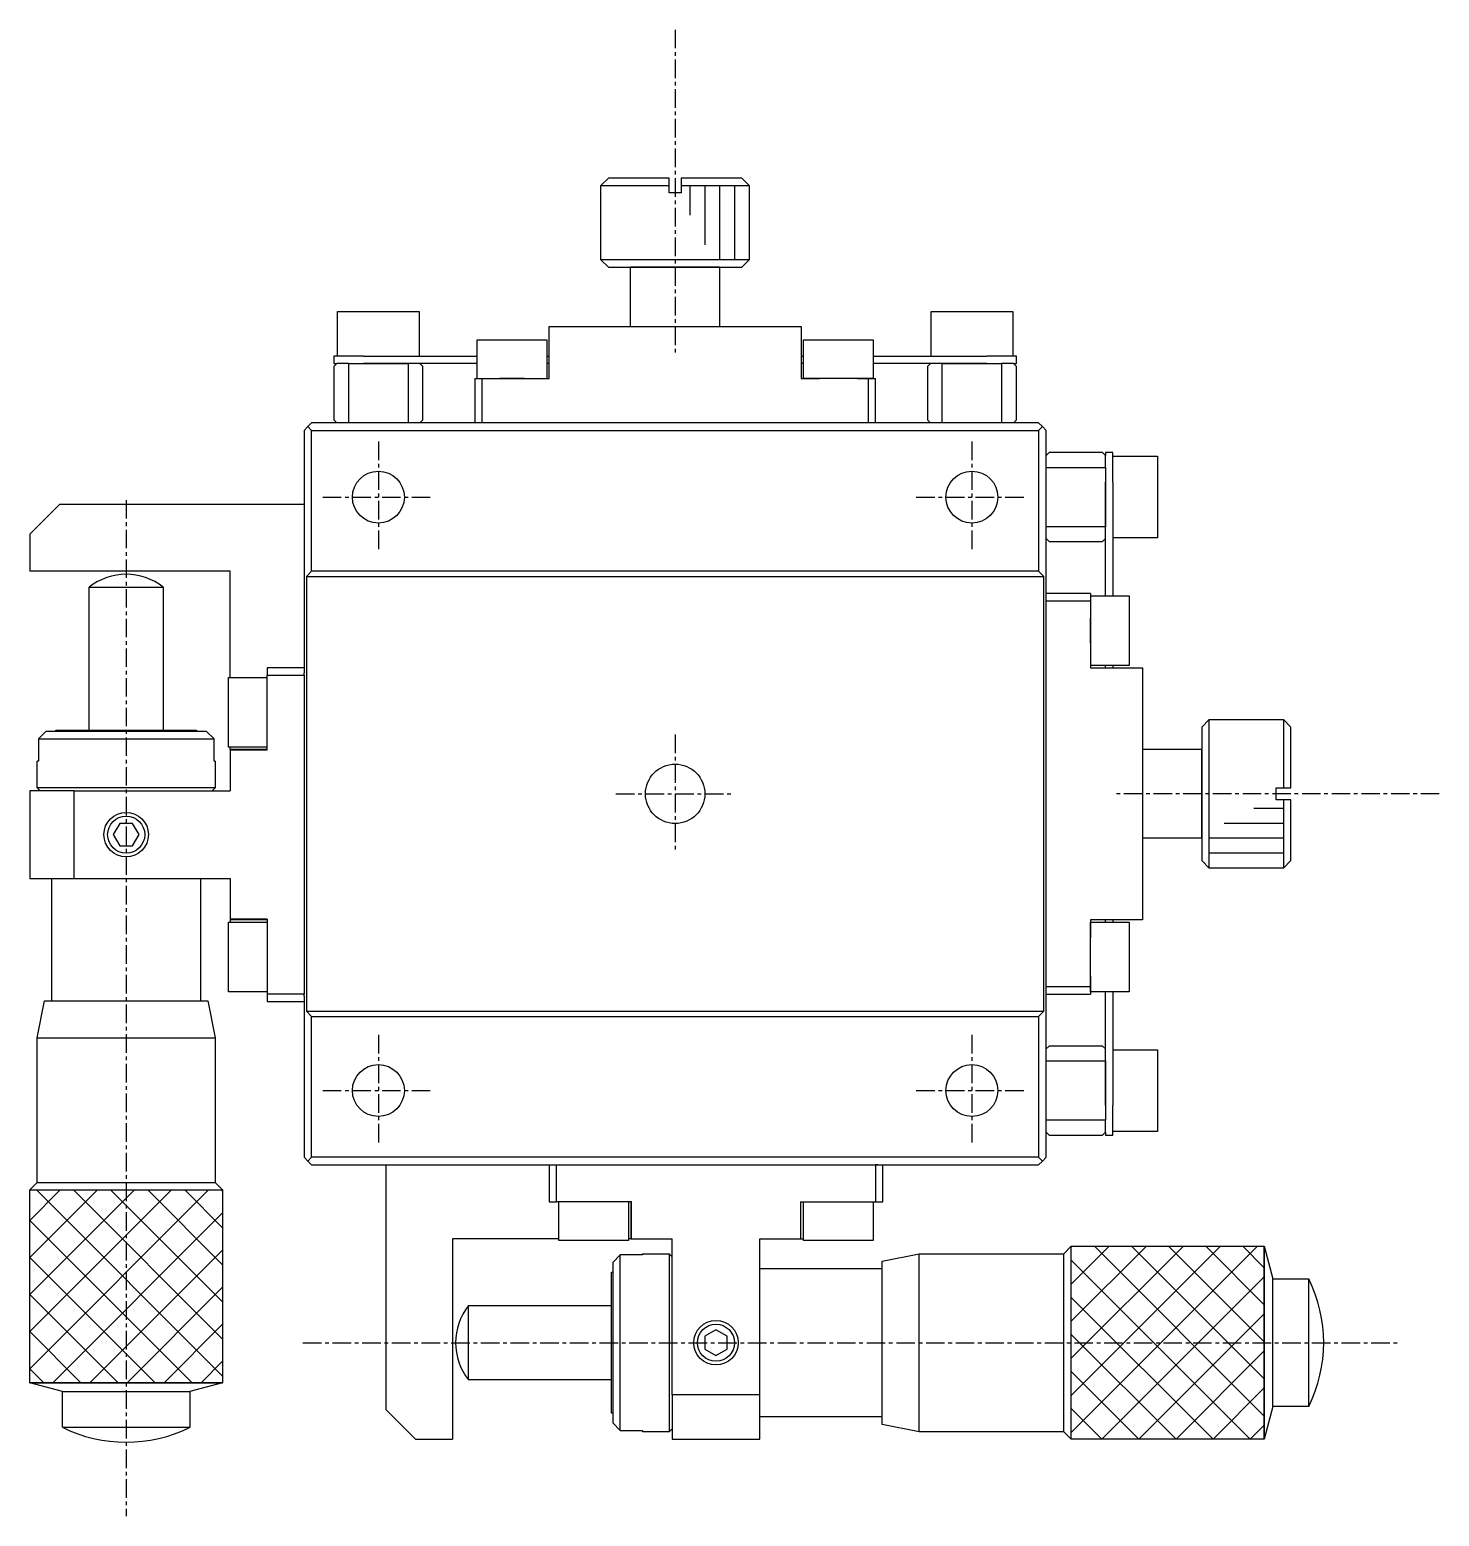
# Model space of a CAD drawing. Extents: x 10 to 347, y 10 to 222.
# Drawn here: x 12.8 to 107.8, y 83.8 to 184 of the extents above; entities that cross this region are included whole.
import ezdxf

# ---------------------------------------------------------------- set-up
doc = ezdxf.new("R2010")
doc.units = 0
doc.linetypes.add('CENTER', pattern=[2, 1.25, -0.25, 0.25, -0.25])
doc.layers.get('0').update_dxf_attribs({"linetype": 'CONTINUOUS'})
doc.layers.add('CENTER', color=1, linetype='CENTER')

msp = doc.modelspace()

# ---------------------------------------------------------------- linework, layer by layer
at = {"color": 7, "linetype": 'CONTINUOUS'}
for p, q in [((51.3, 173.49), (51.8, 173.99)), ((51.3, 168.49), (51.3, 173.49)), ((51.3, 173.49), (55.9, 173.49)), ((55.9, 173.99), (51.8, 173.99)), ((55.9, 173.49), (55.9, 173.99)), ((55.9, 172.99), (55.9, 173.49)), ((56.7, 173.99), (56.7, 173.49)), ((60.8, 173.99), (56.7, 173.99)), ((56.7, 173.49), (56.7, 172.99)), ((56.7, 173.49), (61.3, 173.49)), ((60.8, 173.99), (61.3, 173.49)), ((61.3, 173.49), (61.3, 168.49)), ((56.7, 172.99), (55.9, 172.99)), ((56.3, 168.49), (51.3, 168.49)), ((51.8, 167.99), (51.3, 168.49)), ((61.3, 168.49), (56.3, 168.49)), ((61.3, 168.49), (60.8, 167.99)), ((51.8, 167.99), (56.3, 167.99)), ((51.8, 167.99), (53.3, 167.99)), ((53.3, 167.99), (59.3, 167.99)), ((56.3, 167.99), (53.3, 167.99)), ((53.3, 163.99), (53.3, 167.99)), ((56.3, 167.99), (60.8, 167.99)), ((59.3, 167.99), (56.3, 167.99)), ((59.3, 167.99), (60.8, 167.99)), ((59.3, 167.99), (59.3, 163.99)), ((33.55, 164.99), (36.3, 164.99)), ((33.55, 161.99), (33.55, 164.99)), ((36.3, 164.99), (39.05, 164.99)), ((39.05, 164.99), (39.05, 161.99)), ((73.55, 164.99), (76.3, 164.99)), ((73.55, 161.99), (73.55, 164.99)), ((76.3, 164.99), (79.05, 164.99)), ((79.05, 164.99), (79.05, 161.99)), ((47.8, 163.99), (55.05, 163.99)), ((47.8, 160.49), (47.8, 163.99)), ((55.05, 163.99), (57.55, 163.99)), ((57.55, 163.99), (64.8, 163.99)), ((64.8, 163.99), (64.8, 160.49)), ((42.95, 163.09), (45.3, 163.09)), ((42.95, 160.49), (42.95, 163.09)), ((45.3, 163.09), (47.65, 163.09)), ((47.65, 163.09), (47.65, 160.49)), ((64.95, 163.09), (67.3, 163.09)), ((64.95, 160.49), (64.95, 163.09)), ((67.3, 163.09), (69.65, 163.09)), ((69.65, 163.09), (69.65, 160.49)), ((33.3, 161.99), (33.3, 161.49)), ((35.3, 161.99), (33.3, 161.99)), ((33.3, 161.29), (33.5, 161.49)), ((33.3, 161.49), (33.5, 161.49)), ((34.3, 161.49), (33.5, 161.49)), ((34.3, 157.49), (34.3, 161.49)), ((34.3, 161.49), (35.3, 161.49)), ((34.3, 161.49), (35.3, 161.49)), ((35.3, 161.99), (42.95, 161.99)), ((35.3, 161.49), (38.3, 161.49)), ((38.3, 161.49), (35.3, 161.49)), ((38.3, 161.49), (38.3, 157.49)), ((42.95, 161.49), (38.3, 161.49)), ((39.1, 161.49), (39.3, 161.29)), ((47.65, 161.99), (47.8, 161.99)), ((47.8, 161.49), (47.65, 161.49)), ((64.8, 161.99), (64.95, 161.99)), ((64.95, 161.49), (64.8, 161.49)), ((69.65, 161.99), (77.3, 161.99)), ((74.3, 161.49), (69.65, 161.49)), ((73.3, 161.29), (73.5, 161.49)), ((74.3, 157.49), (74.3, 161.49)), ((74.3, 161.49), (77.3, 161.49)), ((77.3, 161.49), (74.3, 161.49)), ((79.3, 161.99), (77.3, 161.99)), ((77.3, 161.49), (78.3, 161.49)), ((77.3, 161.49), (78.3, 161.49)), ((79.1, 161.49), (78.3, 161.49)), ((78.3, 161.49), (78.3, 157.49)), ((79.1, 161.49), (79.3, 161.29)), ((79.1, 161.49), (79.3, 161.49)), ((79.3, 161.49), (79.3, 161.99)), ((33.3, 161.29), (33.3, 157.69)), ((39.3, 157.69), (39.3, 161.29)), ((42.8, 160.49), (42.8, 157.49)), ((42.8, 160.49), (43.3, 160.49)), ((42.95, 160.49), (47.8, 160.49)), ((43.3, 160.49), (44, 160.49)), ((43.3, 157.49), (43.3, 160.49)), ((45.3, 160.49), (44.47, 160.49)), ((46.13, 160.49), (45.3, 160.49)), ((64.8, 160.49), (66, 160.49)), ((69.65, 160.49), (64.95, 160.49)), ((67.3, 160.49), (66.47, 160.49)), ((68.6, 160.49), (69.3, 160.49)), ((69.3, 160.49), (69.3, 157.49)), ((69.3, 160.49), (69.8, 160.49)), ((69.8, 157.49), (69.8, 160.49)), ((73.3, 161.29), (73.3, 157.69)), ((79.3, 157.69), (79.3, 161.29)), ((31.55, 157.24), (31.8, 157.49)), ((80.8, 157.49), (31.8, 157.49)), ((33.5, 157.49), (33.3, 157.69)), ((39.3, 157.69), (39.1, 157.49)), ((73.5, 157.49), (73.3, 157.69)), ((79.3, 157.69), (79.1, 157.49)), ((80.8, 157.49), (81.05, 157.24)), ((31.3, 156.99), (31.55, 157.24)), ((31.3, 156.99), (31.3, 140.64)), ((31.55, 157.24), (31.8, 156.99)), ((31.8, 147.49), (31.8, 156.99)), ((31.8, 156.99), (80.8, 156.99)), ((80.8, 156.99), (81.05, 157.24)), ((80.8, 156.99), (80.8, 147.49)), ((81.05, 157.24), (81.3, 156.99)), ((81.3, 107.99), (81.3, 156.99)), ((81.3, 155.29), (81.5, 155.49)), ((85.1, 155.49), (81.5, 155.49)), ((85.1, 155.49), (85.3, 155.29)), ((85.8, 155.49), (85.3, 155.49)), ((85.3, 155.49), (85.3, 155.29)), ((85.8, 153.49), (85.8, 155.49)), ((81.3, 154.49), (85.3, 154.49)), ((85.3, 154.49), (85.3, 155.29)), ((85.3, 154.49), (85.3, 153.49)), ((85.3, 154.49), (85.3, 153.49)), ((85.8, 155.24), (88.8, 155.24)), ((88.8, 155.24), (88.8, 152.49)), ((85.3, 153.49), (85.3, 150.49)), ((85.3, 150.49), (85.3, 153.49)), ((85.8, 153.49), (85.8, 145.84)), ((88.8, 152.49), (88.8, 149.74)), ((12.8, 149.99), (14.8, 151.99)), ((31.3, 151.99), (14.8, 151.99)), ((85.3, 150.49), (81.3, 150.49)), ((85.3, 145.84), (85.3, 150.49)), ((12.8, 149.99), (12.8, 147.49)), ((81.5, 149.49), (81.3, 149.69)), ((81.5, 149.49), (85.1, 149.49)), ((85.3, 149.69), (85.1, 149.49)), ((88.8, 149.74), (85.8, 149.74)), ((26.3, 147.49), (12.8, 147.49)), ((26.3, 140.34), (26.3, 147.49)), ((31.8, 147.49), (31.45, 147.14)), ((80.8, 147.49), (31.8, 147.49)), ((81.15, 147.14), (80.8, 147.49)), ((16.8, 146.42), (19.3, 146.42)), ((16.8, 136.79), (16.8, 146.42)), ((19.3, 146.42), (21.8, 146.42)), ((21.8, 146.42), (21.8, 136.79)), ((31.45, 147.14), (31.45, 117.84)), ((31.45, 147.14), (81.15, 147.14)), ((81.15, 117.84), (81.15, 147.14)), ((84.3, 145.99), (81.3, 145.99)), ((81.3, 145.49), (84.3, 145.49)), ((84.3, 145.99), (84.3, 145.49)), ((84.3, 145.84), (84.3, 140.99)), ((84.3, 145.84), (86.9, 145.84)), ((84.3, 145.49), (84.3, 144.79)), ((86.9, 145.84), (86.9, 143.49)), ((84.3, 143.49), (84.3, 144.32)), ((84.3, 142.67), (84.3, 143.49)), ((86.9, 143.49), (86.9, 141.14)), ((26.2, 135.64), (26.2, 140.34)), ((26.2, 140.34), (28.8, 140.34)), ((31.3, 140.99), (28.8, 140.99)), ((28.8, 140.99), (28.8, 140.49)), ((28.8, 140.49), (31.3, 140.49)), ((28.8, 135.45), (28.8, 140.49)), ((31.3, 140.49), (31.3, 140.64)), ((31.3, 140.49), (31.3, 118.99)), ((86.9, 141.14), (84.3, 141.14)), ((84.3, 140.99), (87.8, 140.99)), ((85.3, 140.99), (85.3, 141.14)), ((85.8, 141.14), (85.8, 140.99)), ((87.8, 140.99), (87.8, 133.74)), ((91.8, 136.99), (92.3, 137.49)), ((92.3, 132.49), (92.3, 137.49)), ((92.3, 137.49), (97.3, 137.49)), ((97.3, 137.49), (97.8, 136.99)), ((97.3, 137.49), (97.3, 132.89)), ((13.89, 136.69), (13.38, 136.19)), ((24.71, 136.69), (13.89, 136.69)), ((14.55, 136.79), (14.92, 136.79)), ((14.55, 136.69), (14.55, 136.79)), ((14.92, 136.79), (23.68, 136.79)), ((23.68, 136.79), (24.05, 136.79)), ((24.05, 136.79), (24.05, 136.69)), ((25.22, 136.19), (24.71, 136.69)), ((91.8, 136.99), (91.8, 132.49)), ((91.8, 136.99), (91.8, 135.49)), ((97.8, 132.89), (97.8, 136.99)), ((13.38, 136.19), (25.22, 136.19)), ((13.38, 136.19), (13.38, 134.69)), ((25.22, 134.69), (25.22, 136.19)), ((28.8, 135.64), (26.2, 135.64)), ((26.3, 135.48), (26.3, 135.64)), ((28.8, 135.48), (26.3, 135.48)), ((26.3, 135.48), (26.3, 135.45)), ((26.3, 135.45), (28.8, 135.45)), ((26.3, 135.45), (26.3, 132.69)), ((87.8, 135.49), (91.8, 135.49)), ((91.8, 135.49), (91.8, 129.49)), ((91.8, 132.49), (91.8, 135.49)), ((13.3, 132.89), (13.3, 134.69)), ((13.38, 134.69), (13.3, 134.69)), ((25.3, 134.69), (25.22, 134.69)), ((25.3, 134.69), (25.3, 132.89)), ((87.8, 133.74), (87.8, 131.24)), ((15.8, 132.69), (12.8, 132.69)), ((12.8, 132.69), (12.8, 126.79)), ((13.5, 132.69), (13.3, 132.89)), ((25.3, 132.89), (13.3, 132.89)), ((15.8, 132.69), (26.3, 132.69)), ((15.8, 126.79), (15.8, 132.69)), ((25.3, 132.89), (25.1, 132.69)), ((91.8, 132.49), (91.8, 127.99)), ((91.8, 129.49), (91.8, 132.49)), ((92.3, 127.49), (92.3, 132.49)), ((96.8, 132.09), (96.8, 132.89)), ((96.8, 132.89), (97.3, 132.89)), ((97.3, 132.89), (97.8, 132.89)), ((97.3, 132.09), (96.8, 132.09)), ((97.8, 132.09), (97.3, 132.09)), ((97.3, 132.09), (97.3, 127.49)), ((97.8, 127.99), (97.8, 132.09)), ((18.87, 130.49), (18.43, 129.74)), ((19.73, 130.49), (18.87, 130.49)), ((20.17, 129.74), (19.73, 130.49)), ((87.8, 131.24), (87.8, 123.99)), ((18.43, 129.74), (18.87, 128.99)), ((19.73, 128.99), (20.17, 129.74)), ((91.8, 129.49), (87.8, 129.49)), ((91.8, 129.49), (91.8, 127.99)), ((18.87, 128.99), (19.73, 128.99)), ((92.3, 127.49), (91.8, 127.99)), ((97.3, 127.49), (92.3, 127.49)), ((97.8, 127.99), (97.3, 127.49)), ((12.8, 126.79), (15.8, 126.79)), ((14.3, 118.54), (14.3, 126.79)), ((15.8, 126.79), (26.3, 126.79)), ((24.3, 126.79), (24.3, 118.54)), ((26.3, 126.79), (26.3, 124.04)), ((26.2, 119.14), (26.2, 123.84)), ((26.2, 123.84), (28.8, 123.84)), ((28.8, 124.04), (26.3, 124.04)), ((26.3, 124.04), (26.3, 124.01)), ((26.3, 124.01), (28.8, 124.01)), ((26.3, 124.01), (26.3, 123.84)), ((28.8, 124.04), (28.8, 118.99)), ((84.3, 123.99), (84.3, 122.79)), ((87.8, 123.99), (84.3, 123.99)), ((84.3, 119.14), (84.3, 123.84)), ((84.3, 123.84), (86.9, 123.84)), ((85.3, 123.84), (85.3, 123.99)), ((85.8, 123.99), (85.8, 123.84)), ((86.9, 123.84), (86.9, 121.49)), ((84.3, 121.49), (84.3, 122.32)), ((86.9, 121.49), (86.9, 119.14)), ((84.3, 119.49), (81.3, 119.49)), ((84.3, 120.19), (84.3, 119.49)), ((84.3, 119.49), (84.3, 118.99)), ((13.3, 116.04), (13.8, 118.54)), ((13.8, 118.54), (19.3, 118.54)), ((19.3, 118.54), (24.8, 118.54)), ((24.8, 118.54), (25.3, 116.04)), ((28.8, 119.14), (26.2, 119.14)), ((31.3, 118.99), (28.8, 118.99)), ((28.8, 118.99), (28.8, 118.49)), ((28.8, 118.49), (31.3, 118.49)), ((31.3, 118.84), (31.3, 118.99)), ((31.3, 118.84), (31.3, 107.99)), ((81.3, 118.99), (84.3, 118.99)), ((86.9, 119.14), (84.3, 119.14)), ((85.3, 114.49), (85.3, 119.14)), ((85.8, 119.14), (85.8, 111.49)), ((31.45, 117.84), (31.8, 117.49)), ((31.45, 117.84), (81.15, 117.84)), ((31.8, 107.99), (31.8, 117.49)), ((31.8, 117.49), (80.8, 117.49)), ((80.8, 117.49), (81.15, 117.84)), ((80.8, 117.49), (80.8, 107.99)), ((13.3, 116.04), (19.3, 116.04)), ((13.3, 106.29), (13.3, 116.04)), ((19.3, 116.04), (25.3, 116.04)), ((25.3, 116.04), (25.3, 106.29)), ((81.3, 115.29), (81.5, 115.49)), ((85.1, 115.49), (81.5, 115.49)), ((85.1, 115.49), (85.3, 115.29)), ((85.8, 115.24), (88.8, 115.24)), ((88.8, 115.24), (88.8, 112.49)), ((81.3, 114.49), (85.3, 114.49)), ((85.3, 114.49), (85.3, 111.49)), ((85.3, 111.49), (85.3, 114.49)), ((88.8, 112.49), (88.8, 109.74)), ((85.3, 111.49), (85.3, 110.49)), ((85.3, 111.49), (85.3, 110.49)), ((85.8, 109.49), (85.8, 111.49)), ((85.3, 110.49), (81.3, 110.49)), ((85.3, 109.69), (85.3, 110.49)), ((81.5, 109.49), (81.3, 109.69)), ((81.5, 109.49), (85.1, 109.49)), ((85.3, 109.69), (85.1, 109.49)), ((85.3, 109.69), (85.3, 109.49)), ((85.3, 109.49), (85.8, 109.49)), ((88.8, 109.74), (85.8, 109.74)), ((31.55, 107.74), (31.3, 107.99)), ((31.8, 107.99), (31.55, 107.74)), ((31.8, 107.49), (31.55, 107.74)), ((80.8, 107.99), (31.8, 107.99)), ((31.8, 107.49), (80.8, 107.49)), ((36.8, 107.49), (36.8, 90.99)), ((47.8, 107.49), (47.8, 104.99)), ((48.3, 104.99), (48.3, 107.49)), ((69.8, 107.49), (69.8, 104.99)), ((69.95, 107.49), (69.8, 107.49)), ((70.3, 104.99), (70.3, 107.49)), ((81.05, 107.74), (80.8, 107.99)), ((81.05, 107.74), (80.8, 107.49)), ((81.3, 107.99), (81.05, 107.74)), ((12.8, 105.79), (13.3, 106.29)), ((13.3, 106.29), (19.3, 106.29)), ((19.3, 106.29), (25.3, 106.29)), ((25.3, 106.29), (25.8, 105.79)), ((12.8, 105.79), (19.3, 105.79)), ((12.8, 92.79), (12.8, 105.79)), ((12.8, 105.79), (25.8, 105.79)), ((25.8, 105.79), (25.8, 92.79)), ((47.8, 104.99), (48.3, 104.99)), ((53.35, 104.99), (48.3, 104.99)), ((48.45, 102.39), (48.45, 104.99)), ((53.15, 104.99), (53.15, 102.39)), ((53.32, 104.99), (53.32, 102.49)), ((53.35, 102.49), (53.35, 104.99)), ((64.75, 104.99), (64.75, 102.49)), ((64.75, 104.99), (69.8, 104.99)), ((64.78, 102.49), (64.78, 104.99)), ((64.95, 102.39), (64.95, 104.99)), ((69.65, 104.99), (69.65, 102.39)), ((69.8, 104.99), (70.3, 104.99)), ((41.3, 102.49), (41.3, 88.99)), ((48.45, 102.49), (41.3, 102.49)), ((53.15, 102.39), (48.45, 102.39)), ((53.32, 102.49), (53.15, 102.49)), ((53.32, 102.49), (53.35, 102.49)), ((53.35, 102.49), (56.1, 102.49)), ((56.1, 91.99), (56.1, 102.49)), ((62, 91.99), (62, 102.49)), ((62, 102.49), (64.75, 102.49)), ((64.75, 102.49), (64.78, 102.49)), ((64.78, 102.49), (64.95, 102.49)), ((69.65, 102.39), (64.95, 102.39)), ((52.6, 101.41), (52.1, 100.9)), ((54.1, 101.41), (52.6, 101.41)), ((52.6, 89.58), (52.6, 101.41)), ((54.1, 101.49), (55.9, 101.49)), ((54.1, 101.49), (54.1, 101.41)), ((55.9, 101.49), (56.1, 101.29)), ((55.9, 101.49), (55.9, 89.49)), ((70.25, 100.99), (72.75, 101.49)), ((72.75, 95.49), (72.75, 101.49)), ((72.75, 101.49), (82.5, 101.49)), ((82.5, 101.49), (83, 101.99)), ((82.5, 95.49), (82.5, 101.49)), ((83, 101.99), (96, 101.99)), ((83, 88.99), (83, 101.99)), ((96, 95.49), (96, 101.99)), ((96, 101.99), (96.59, 99.79)), ((96, 101.99), (96, 88.99)), ((52, 99.87), (52, 100.24)), ((52, 100.24), (52.1, 100.24)), ((52.1, 100.9), (52.1, 90.09)), ((62, 100.49), (70.25, 100.49)), ((70.25, 95.49), (70.25, 100.99)), ((52, 91.11), (52, 99.87)), ((96.59, 95.49), (96.59, 99.79)), ((96.59, 99.79), (99, 99.79)), ((99, 95.49), (99, 99.79)), ((42.38, 95.49), (42.38, 97.99)), ((42.38, 97.99), (52, 97.99)), ((59.05, 96.36), (58.3, 95.93)), ((59.8, 95.93), (59.05, 96.36)), ((42.38, 92.99), (42.38, 95.49)), ((58.3, 95.93), (58.3, 95.06)), ((59.8, 95.06), (59.8, 95.93)), ((70.25, 89.99), (70.25, 95.49)), ((72.75, 89.49), (72.75, 95.49)), ((82.5, 89.49), (82.5, 95.49)), ((83, 88.99), (83, 95.49)), ((96.59, 91.19), (96.59, 95.49)), ((99, 91.19), (99, 95.49)), ((58.3, 95.06), (59.05, 94.63)), ((59.05, 94.63), (59.8, 95.06)), ((15, 92.2), (12.8, 92.79)), ((25.8, 92.79), (12.8, 92.79)), ((15, 92.2), (19.3, 92.2)), ((15, 89.79), (15, 92.2)), ((19.3, 92.79), (25.8, 92.79)), ((19.3, 92.2), (23.6, 92.2)), ((25.8, 92.79), (23.6, 92.2)), ((23.6, 92.2), (23.6, 89.79)), ((52, 92.99), (42.38, 92.99)), ((62, 91.99), (56.1, 91.99)), ((56.1, 91.99), (56.1, 88.99)), ((62, 88.99), (62, 91.99)), ((96.59, 91.19), (96, 88.99)), ((99, 91.19), (96.59, 91.19)), ((38.8, 88.99), (36.8, 90.99)), ((52, 90.74), (52, 91.11)), ((52.1, 90.74), (52, 90.74)), ((70.25, 90.49), (62, 90.49)), ((15, 89.79), (19.3, 89.79)), ((19.3, 89.79), (23.6, 89.79)), ((52.1, 90.09), (52.6, 89.58)), ((52.6, 89.58), (54.1, 89.58)), ((54.1, 89.58), (54.1, 89.49)), ((55.9, 89.49), (54.1, 89.49)), ((56.1, 89.69), (55.9, 89.49)), ((72.75, 89.49), (70.25, 89.99)), ((82.5, 89.49), (72.75, 89.49)), ((83, 88.99), (82.5, 89.49)), ((38.8, 88.99), (41.3, 88.99)), ((56.1, 88.99), (62, 88.99)), ((96, 88.99), (83, 88.99))]:
    msp.add_line(p, q, dxfattribs=at)
at = {"color": 3, "linetype": 'CONTINUOUS'}
for p, q in [((57.3, 173.49), (57.3, 171.49)), ((58.3, 173.49), (58.3, 169.49)), ((59.3, 173.49), (59.3, 168.49)), ((60.3, 173.49), (60.3, 168.49)), ((97.3, 131.49), (95.3, 131.49)), ((97.3, 130.49), (93.3, 130.49)), ((97.3, 129.49), (92.3, 129.49)), ((97.3, 128.49), (92.3, 128.49)), ((12.8, 92.79), (12.8, 105.79)), ((12.8, 93.74), (24.86, 105.79)), ((12.8, 96.24), (22.36, 105.79)), ((12.8, 98.74), (19.86, 105.79)), ((12.8, 101.24), (17.36, 105.79)), ((12.8, 103.74), (14.86, 105.79)), ((25.8, 93.24), (13.25, 105.79)), ((25.8, 95.74), (15.75, 105.79)), ((25.8, 98.24), (18.25, 105.79)), ((19.3, 105.79), (25.8, 105.79)), ((25.8, 100.74), (20.75, 105.79)), ((25.8, 103.24), (23.25, 105.79)), ((25.8, 105.74), (25.75, 105.79)), ((25.8, 105.79), (25.8, 92.79)), ((14.36, 92.79), (25.8, 104.24)), ((23.75, 92.79), (12.8, 103.74)), ((21.25, 92.79), (12.8, 101.24)), ((16.86, 92.79), (25.8, 101.74)), ((83, 95.49), (83, 101.99)), ((83, 101.99), (96, 101.99)), ((95.56, 101.99), (83, 89.44)), ((93.06, 101.99), (83, 91.94)), ((90.56, 101.99), (83, 94.44)), ((88.06, 101.99), (83, 96.94)), ((85.56, 101.99), (83, 99.44)), ((83.06, 101.99), (83, 101.94)), ((96, 90.55), (84.56, 101.99)), ((96, 93.05), (87.06, 101.99)), ((96, 95.55), (89.56, 101.99)), ((96, 98.05), (92.06, 101.99)), ((96, 100.55), (94.56, 101.99)), ((95.06, 88.99), (83, 101.05)), ((19.36, 92.79), (25.8, 99.24)), ((96, 99.94), (85.06, 88.99)), ((18.75, 92.79), (12.8, 98.74)), ((92.56, 88.99), (83, 98.55)), ((96, 97.44), (87.56, 88.99)), ((16.25, 92.79), (12.8, 96.24)), ((21.86, 92.79), (25.8, 96.74)), ((90.06, 88.99), (83, 96.05)), ((96, 88.99), (96, 95.49)), ((24.36, 92.79), (25.8, 94.24)), ((96, 94.94), (90.06, 88.99)), ((13.75, 92.79), (12.8, 93.74)), ((87.56, 88.99), (83, 93.55)), ((12.8, 92.79), (19.3, 92.79)), ((96, 92.44), (92.56, 88.99)), ((85.06, 88.99), (83, 91.05)), ((96, 89.94), (95.06, 88.99)), ((96, 88.99), (83, 88.99))]:
    msp.add_line(p, q, dxfattribs=at)
at = {"color": 7, "linetype": 'CONTINUOUS'}
for centre, radius in [((36.3, 152.49), 1.75), ((76.3, 152.49), 1.75), ((56.3, 132.49), 2), ((19.3, 129.74), 1.25), ((36.3, 112.49), 1.75), ((76.3, 112.49), 1.75), ((59.05, 95.49), 1.25)]:
    msp.add_circle(centre, radius, dxfattribs=at)
at = {"color": 3, "linetype": 'CONTINUOUS'}
for centre in [(19.3, 129.74), (59.05, 95.49)]:
    msp.add_circle(centre, 1.5, dxfattribs=at)
at = {"color": 7, "linetype": 'CONTINUOUS'}
for centre, radius, start, end in [((19.3, 143.29), 4, 51.3178, 128.6822), ((90.26, 95.49), 9.75, 333.8162, 26.1838), ((45.5, 95.49), 4, 141.3178, 218.6822), ((19.3, 98.54), 9.75, 243.8162, 296.1838)]:
    msp.add_arc(centre, radius, start, end, dxfattribs=at)
at = {"layer": 'CENTER', "color": 1, "linetype": 'CENTER'}
for p, q in [((56.3, 183.99), (56.3, 161.99)), ((36.3, 156.24), (36.3, 148.74)), ((76.3, 156.24), (76.3, 148.74)), ((32.55, 152.49), (40.05, 152.49)), ((72.55, 152.49), (80.05, 152.49)), ((19.3, 152.29), (19.3, 83.79)), ((56.3, 136.49), (56.3, 128.49)), ((52.3, 132.49), (60.3, 132.49)), ((107.8, 132.49), (85.8, 132.49)), ((36.3, 116.24), (36.3, 108.74)), ((76.3, 116.24), (76.3, 108.74)), ((32.55, 112.49), (40.05, 112.49)), ((72.55, 112.49), (80.05, 112.49)), ((31.21, 95.49), (105, 95.49))]:
    msp.add_line(p, q, dxfattribs=at)

doc.saveas('drawing.dxf')
